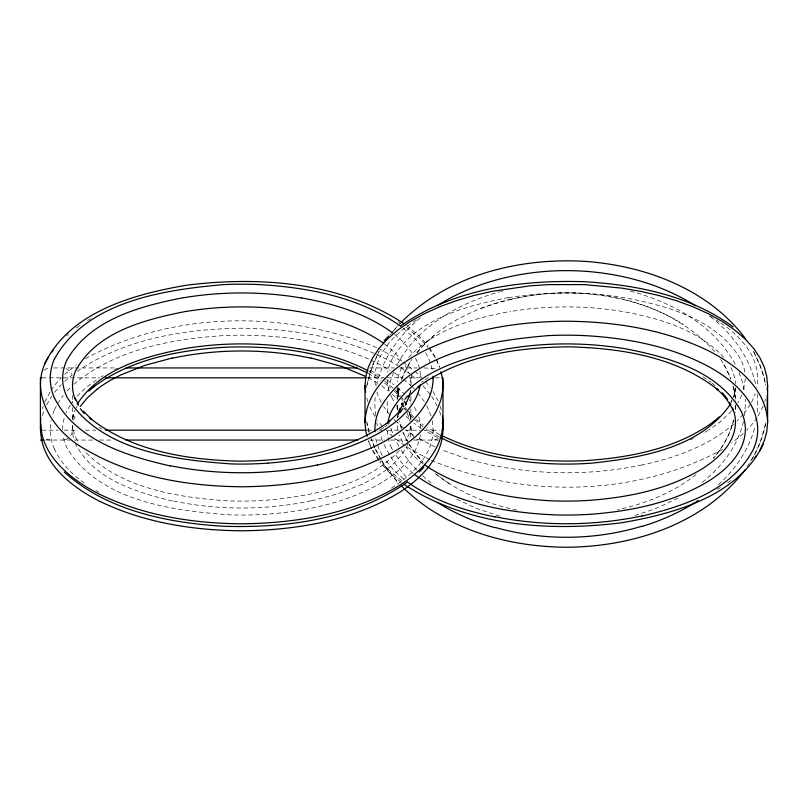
<?xml version="1.0" encoding="UTF-8"?>
<svg xmlns="http://www.w3.org/2000/svg" width="808" height="808" viewBox="0 0 808 808"><rect width="100%" height="100%" fill="white"/><g stroke="black" fill="none" stroke-linecap="round" stroke-linejoin="round"><path stroke-width="0.61" stroke-dasharray="4.04 3.03" d="M735.32 409.181L735.462 405.04M745.37 378.498L743.431 390.931M735.159 408.585L735.411 405.151M397.465 399.415L399.647 385.769M410.121 392.789L410.373 390.355M735.24 387.921L733.785 396.405M72.76 420.079L73.275 415.211L72.589 417.716L74.861 410.464M744.511 415.787L745.37 404A83.113 83.113 0 0 0 745.198 399.071M410.696 426.169L409.161 433.421L406.182 440.511M420.392 434.724C417.059 456.803 398.546 472.539 380.336 483.305C346.157 502.849 306.697 511.09 267.781 514.14A261.236 184.719 0 0 1 231.361 514.928C174.023 510.838 99.98 501.97 66.943 447.965A82.567 58.378 0 0 1 63.115 435.744M735.32 389.153L733.129 397.536M411.565 374.185L410.868 385.295M366.529 387.527L370.347 371.266L379.154 351.268L372.791 364.58L366.882 384.558M765.63 422.867C763.378 436.956 757.591 450.298 750.097 462.368M733.472 419.968C730.503 434.25 722.827 447.188 713.373 458.146C722.766 447.279 730.058 434.441 733.523 420.443M765.489 424.543L759.833 443.42L753.995 455.621M743.431 421.584C737.664 446.955 720.645 468.367 700.233 483.841M42.491 408.747L43.127 406.414M42.491 415.726L43.763 411.07M397.667 416.049L397.213 417.716L398.182 414.605M410.353 391.961L410.807 390.294L409.818 393.395M764.873 401.586L765.509 399.253M401.364 380.235L404.929 371.276L411.262 360.257M393.627 372.357L391.567 377.881A83.295 83.295 0 0 0 388.123 392.234M401.808 378.548L408.727 364.256L412.029 359.328M407.858 443.976C403.424 454.369 395.344 462.731 386.527 469.569M54.52 409.848L56.56 405.646M44.743 401.98L50.288 391.506M46.702 404.768L51.702 396.395M763.257 406.02L757.712 416.494M731.21 402.606L732.048 400.849M741.936 394.971L737.815 402.798M401.808 367.489L400.152 371.003A71.821 50.783 0 0 0 397.304 381.831M751.45 402.344L753.49 398.152A94.799 67.034 0 0 0 755.147 393.87M75.922 408.454L76.972 406.444M731.018 401.556L732.068 399.546M397.364 364.327C417.968 326.048 458.813 303.232 499.475 291.86M70.165 405.202L66.943 411.03A83.295 58.893 0 0 0 66.064 413.019M57.711 403.586L63.175 395.607M750.289 404.414L744.814 412.403M747.036 466.782L753.47 456.732M70.71 435.492L71.811 433.815L72.508 430.179L72.508 425.19M50.995 390.456L54.53 385.224L61.216 377.841M757.005 417.544L753.47 422.776L746.784 430.159M735.24 406.555L736.532 404.677M71.417 403.303L72.75 401.445M390.315 334.562L397.061 326.503M417.019 352.652C440.269 324.079 475.437 307.676 510.656 299.202M393.062 331.421L397.041 326.584M416.928 352.591L426.725 341.976L433.977 335.502M743.209 414.292L737.128 420.867M408.727 357.378C434.674 329.018 474.044 318.13 510.656 311.383M399.273 450.622C365.479 486.093 313.534 495.708 266.781 500.213A250.268 176.962 0 0 1 223.038 500.617C174.245 496.718 119.453 487.658 84.113 450.622M731.664 410.989L719.999 422.069L708.919 429.906M54.53 392.213L61.216 384.82M77.013 396.223L86.305 387.325L99.081 378.094M67.175 390.89L70.852 387.123M397.829 325.614L400.445 323.059M718.464 484.649C734.25 470.317 747.127 452.268 753.49 431.785A94.799 94.799 0 0 0 755.147 425.735M733.987 423.776C708.192 446.218 674.983 457.783 642.067 465.065M73.962 384.194C115.201 349.48 171.266 338.956 223.634 335.613A273.326 193.263 0 0 1 259.752 335.613C297.324 337.562 335.088 344.319 369.68 359.51M66.64 335.724L68.518 334.108M64.761 374.367L76.265 364.984M64.761 381.356L72.276 374.882M743.239 433.633L731.735 443.016M420.443 317.847C401.798 333.078 386.325 353.005 379.134 376.205A94.082 94.082 0 0 0 376.75 385.305M387.971 424.422L389.527 423.129M695.991 474.609C673.276 492.557 645.754 503.596 617.645 509.777M384.709 426.927L387.153 425.048M421.645 382.315L423.301 381.073M383.851 427.533L377.72 431.684M424.998 379.851L430.28 376.316M76.265 327.957L80.335 325.149M77.275 371.266C125.099 338.552 184.81 329.007 241.693 328.21C295.526 328.735 351.056 337.885 397.96 365.65M727.665 482.851L731.735 480.043M44.127 370.286L46.642 368.63L49.066 368.175M67.943 438.259L66.266 439.36L62.63 440.057M438.411 438.259L436.734 439.36L433.098 440.057M391.516 488.022C406.818 478.447 421.372 465.933 428.876 449.147A94.799 67.034 0 0 0 433.098 429.492M416.494 319.958C401.142 329.512 386.658 342.047 379.134 358.843A94.082 66.529 0 0 0 375.72 387.345M704.96 432.31L707.929 430.502M101.05 376.881L103.04 375.69M87.567 320.443L90.779 318.655M85.416 358.671C173.276 310.575 285.759 309.838 377.397 347.884M722.584 449.329C634.724 497.425 522.241 498.162 430.603 460.116M717.221 489.345L720.433 487.557M677.983 498.213L655.005 508.889L633.129 516.1M362.186 484.204L338.289 493.698L311.07 501M114.574 369.529L117.604 368.125M690.396 439.875L693.415 438.471M481.204 308.313C558.449 279.669 658.49 288.698 715.817 352.763M500.586 291.567L502.818 290.971M508.404 297.596C465.408 305.949 414.756 319.231 391.567 360.035A83.295 58.893 0 0 0 387.739 372.246M53.641 367.943L117.029 367.943M369.953 367.943L394.304 367.943M399.606 367.943L417.342 367.943M423.937 367.943L436.734 368.63M42.066 377.821L48.167 377.821M49.227 377.821L99.354 377.821M367.266 377.821L382.83 377.821M387.507 377.821L403.071 377.821M409.161 377.821L420.493 377.821M435.209 377.821L442.168 377.821M42.066 430.179L58.115 430.179M64.034 430.179L78.154 430.179M85.355 430.179L95.869 430.179M367.266 430.179L374.094 430.179M379.265 430.179L381.649 430.179M387.507 430.179L399.273 430.179M405.232 430.179L420.493 430.179M425.271 430.179L439.623 430.179M45.965 440.057L70.175 440.057M74.427 440.057L92.87 440.057M99.566 440.057L113.625 440.057M369.751 440.057L384.406 440.057M390.506 440.057L408.04 440.057M413.615 440.057L438.522 440.057M420.756 440.057L417.12 439.36L415.443 438.259M50.278 440.057L46.642 439.36L44.127 437.714M516.827 510.111C487.517 504.081 458.863 492.466 435.381 473.65M494.91 465.953L469.266 459.722L441.612 449.894M172.306 501C136.269 492.224 93.768 479.386 75.528 443.976M623.715 299.627C644.754 304.778 665.186 312.848 683.518 324.473M630.462 291.143C673.115 302.475 715.969 326.301 736.573 366.953M499.96 516.241L476.185 508.343L454.591 498.162M378.498 348.379L402.031 361.469M429.502 459.621L405.969 446.531M370.781 359.984L390.547 370.357M435.068 446.986L417.473 437.653M368.145 373.336L380.608 380.487M439.875 434.664L427.402 427.523M437.381 437.572L422.332 429.038M370.63 370.428L385.658 379.002M368.812 371.185L381.618 378.881M439.178 436.835L426.392 429.129M368.246 377.831L376.447 382.507M95.829 490.416L98.859 492.143M709.141 315.867L712.151 317.615M716.13 319.978L719.019 321.837M394.395 372.831L401.808 377.962M703.061 376.821L711.202 382.487M386.598 379.619L393.87 384.749M413.605 435.209L406.222 430.048M66.266 368.63L69.609 370.832L71.811 374.185M421.392 428.412L414.13 423.261M449.117 483.517L435.401 473.629M397.96 321.645L401.01 323.745M406.101 327.25L420.493 338.966L428.008 347.278M403.051 362.176L413.918 370.327M401.01 367.761L410.171 374.074M404.949 445.824L394.082 437.673M401.899 480.75L387.507 469.034L379.992 460.722M381.618 385.87L388.547 391.022M99.243 427.351L101.778 429.129M720.938 323.069C739.593 335.572 757.561 354.692 757.722 378.498A94.799 67.034 0 0 1 756.864 387.345M384.598 344.016L395.435 353.227L401.869 360.661M384.598 381.043L394.587 389.456M84.305 483.022C72.013 474.225 60.711 463.156 54.52 449.157M423.049 426.735L414.615 419.756M423.049 463.762L414.615 456.772L406.131 447.329M384.608 383.103L390.506 387.658M416.504 419.584L423.392 424.907M403.525 328.341L416.201 339.885L423.079 348.531M403.525 379.336L410.979 385.658M413.282 473.569L402.313 463.509L394.789 453.793M431.179 482.931L422.332 475.468M406.909 325.634L419.16 335.926L428.21 345.844M401.132 482.386L388.85 472.074L379.76 462.136M403.596 428.018L397.021 422.352M403.596 479.013L393.961 470.387L384.891 459.449M710.858 316.827C732.573 334.068 750.097 357.843 755.834 385.325M712.131 383.245L714.898 385.517M394.708 334.441L403.515 342.218L413.211 354.207M397.213 387.497L403.515 393.213M414.858 371.135L424.675 380.608M412.05 375.69L416.736 379.74M393.142 436.865L383.325 427.392M409.101 419.12L404.465 414.777M392.405 394.334L395.991 397.788M394.294 390.941L399.849 396.718M413.686 417.049L408.141 411.272M393.961 419.382L396.233 421.625M411.777 386.375L414.433 389.082M412.555 417.736L407.394 411.959M416.787 470.094L409.101 461.449L400.778 449.652M723.867 357.368C698.092 329.593 659.873 318.433 623.715 311.676A244.218 172.69 0 0 0 510.686 311.484M395.435 390.244L400.596 396.031M406.222 476.902L396.233 464.984L389.739 455.298M425.503 381.527L430.26 387.315M422.998 385.749L430.967 395.354M382.497 426.473L377.74 420.685M417.797 392.769L424.362 401.556M389.739 414.777L383.568 406.444M409.201 399.596L410.615 401.435M401.263 398.637L402.687 400.556M405.303 407.444L406.727 409.353M401.869 397.688L403.071 399.364M404.929 408.636L406.131 410.302M429.523 347.773L436.118 358.601M378.447 460.207L371.862 449.41M428.846 348.197L435.209 357.621M433.088 391.506L438.148 400.93M431.674 396.395L437.168 405.818M374.912 416.494L369.852 407.07M372.791 450.379L379.154 459.792M413.767 437.168L411.565 433.815L410.868 425.19M720.685 359.348L726.483 368.892L730.816 378.558M408.737 443.744L414.615 452.46L423.049 462.338L416.787 455.237L409.353 444.733M381.083 459.742L375.72 450.086L371.165 438.956M381.719 460.752L387.507 469.791L397.829 482.386L383.083 463.307L375.437 448.965M404.263 408.161L405.273 409.838M389.254 454.45L384.012 444.471M382.325 455.409L379.134 449.157A94.082 66.529 0 0 1 375.72 438.34M414.383 407.121L416.453 411.04M405.232 365.761L407.081 369.246A73.013 51.631 0 0 1 408.565 372.791M393.627 400.879L391.567 396.97M402.768 442.239L400.142 436.997A71.821 50.783 0 0 1 399.394 435.229M406.979 440.663L402.768 431.906M398.788 446.279L394.789 438.36M425.644 352.591L429.735 360.984L432.28 369.66M426.765 405.666L431.209 416.292M723.867 364.236L730.856 379.144M408.191 442.703L403 432.139M754.036 352.379L762.277 371.266L765.742 384.558M381.174 402.354L379.134 398.152A94.082 66.529 0 0 1 376.76 391.718M730.816 367.499L731.695 369.246A73.013 51.631 0 0 1 735.442 383.649M415.464 358.075L416.453 360.045A83.113 58.772 0 0 1 420.685 376.407M391.567 447.965L392.547 449.935M77.194 440.511L75.528 436.997A71.821 50.783 0 0 1 72.68 426.169M436.613 359.611L439.673 367.135M371.377 448.389L368.317 440.865M753.47 351.268L759.833 364.58L764.237 377.932L765.63 385.133M374.912 447.854L371.316 438.966M436.189 359.712L439.623 367.054M368.377 440.946L371.811 448.288M407.07 413.272L407.858 415.019A71.74 50.732 0 0 1 409.989 421.493M382.325 440.643L380.114 434.775M739.007 372.357L741.077 377.902A83.113 83.113 0 0 1 744.491 392.223M401.364 427.765L400.142 424.483A71.821 71.821 0 0 1 399.394 421.978M401.515 428.634L399.394 421.099M391.567 430.119L392.547 432.896M369.115 432.29L366.882 423.442M398.829 395.466L397.203 390.284L397.889 392.789L397.132 385.487M409.171 412.534L410.787 417.706L410.1 415.211L410.615 420.079M369.034 432.29L366.529 420.473M440.259 406.414L441.208 409.909M439.623 411.07L441.208 416.898M366.792 398.091L367.741 401.586M732.987 385.78L735.068 398.263M432.28 420.655L433.098 429.492M757.157 393.991L757.722 404A94.799 94.799 0 0 1 757.237 413.393M397.556 409.737L397.132 404L397.132 410.171M735.492 387.951L735.492 400.293M735.492 405.232L735.492 412.636M410.868 396.516L410.868 404M410.868 408.939L410.868 420.2M397.132 387.961L397.132 399.061M72.508 395.364L72.508 402.768M72.508 407.707L72.508 420.2M642.006 464.923A263.428 186.274 0 0 1 494.991 465.751M398.788 396.405A71.821 50.783 0 0 1 397.294 389.143M391.577 396.96A82.567 58.378 0 0 1 390.678 394.971M389.193 390.931A82.567 58.378 0 0 1 387.284 380.588A79.224 56.025 0 0 1 387.244 378.498M508.434 297.687A254.066 179.649 0 0 1 626.018 297.98C668.61 306.181 718.049 319.948 741.077 360.045A83.113 58.772 0 0 1 744.865 372.246M397.849 429.816A71.821 50.783 0 0 1 397.112 422.513M391.577 447.955A82.567 58.378 0 0 1 387.284 431.583M54.479 449.157A94.082 66.529 0 0 1 51.096 420.655M52.813 414.11A94.082 66.529 0 0 1 54.459 409.828M72.68 418.857A71.821 50.783 0 0 1 74.174 411.595M409.171 411.605A73.013 51.631 0 0 1 410.676 418.847M418.817 417.069A83.113 58.772 0 0 1 420.746 429.492M62.63 429.492A79.224 56.025 0 0 1 62.852 425.321A83.295 58.893 0 0 1 64.579 417.069M410.1 378.184A73.013 51.631 0 0 1 410.878 385.487M410.747 426.281A71.74 50.732 0 0 1 409.595 439.087M386.577 469.599A135.986 96.162 0 0 1 362.136 484.144M310.989 500.809A240.865 170.316 0 0 1 172.387 500.809M73.387 437.502A71.73 50.722 0 0 1 72.629 426.281M73.781 419.908A71.73 50.722 0 0 1 75.477 415.009M377.437 425.755A94.082 94.082 0 0 1 376.76 422.695M375.589 415.474A94.082 94.082 0 0 1 375.346 394.607M398.273 416.888A71.821 71.821 0 0 1 397.98 415.181M397.294 409.171A71.821 71.821 0 0 1 397.112 404M397.304 398.829A71.821 71.821 0 0 1 399.404 386.022M510.686 299.334A244.218 244.218 0 0 1 623.685 299.728M733.401 386.881A73.013 73.013 0 0 1 735.442 401.404M391.577 430.109A82.567 82.567 0 0 1 390.971 428.24M387.739 412.837A82.567 82.567 0 0 1 387.284 406.949A79.224 79.224 0 0 1 387.305 401.051"/><path stroke-width="1.21" d="M767.226 409.848L767.226 398.152M40.804 417.958C37.966 453.773 70.538 479.619 99.354 494.132C143.45 515.605 192.991 523.463 241.693 523.806C295.526 523.271 351.056 514.13 397.96 486.355C422.109 471.589 446.582 446.319 442.37 415.686M40.804 424.947C37.966 460.762 70.538 486.608 99.354 501.122C143.45 522.584 192.991 530.442 241.693 530.785C295.526 530.25 351.056 521.11 397.96 493.345C422.109 478.578 446.582 453.298 442.37 422.675M367.105 436.28L365.832 431.613L365.024 422.513L365.024 385.487L365.832 376.387L368.377 367.054L372.791 357.621L379.154 348.197L387.507 338.966L397.829 330.058L410.04 321.645L423.978 313.868L439.441 306.848L456.166 300.707L473.862 295.506L492.213 291.304L529.684 285.891L548.228 284.608L584.396 284.608L621.695 288.103L640.401 291.304L658.762 295.506L676.458 300.707L693.183 306.848L708.646 313.868L722.584 321.645L734.785 330.058L745.117 338.966L753.47 348.197L759.833 357.621L764.237 367.054L766.782 376.387L767.6 385.487L767.6 422.513L766.782 431.613L764.237 440.946L759.833 450.379M365.024 422.513C365.953 388.517 396.173 365.034 423.978 350.884C468.074 329.422 517.605 321.564 566.307 321.22C615.009 321.564 664.55 329.422 708.646 350.884C736.452 365.034 766.671 388.517 767.6 422.513M767.196 390.042L767.6 385.487M420.221 384.76C416.433 406.353 398.263 421.685 380.336 432.31C346.157 451.854 306.697 460.095 267.781 463.146M398.182 414.605L403.172 403.434M408.505 397.536L409.818 393.395M409.161 396.405L405.182 405.212M54.52 358.843C86.719 301.031 163.974 289.84 223.634 284.618A273.326 193.263 0 0 1 259.752 284.618C308.909 287.486 359.974 297.445 400.889 326.321M48.167 357.621C26.704 392.203 54.015 432.583 85.416 449.329C132.32 477.104 187.85 486.244 241.693 486.78C295.526 486.244 351.056 477.104 397.96 449.329C424.099 433.866 450.42 404.263 440.895 371.72M44.773 363.671C70.245 311.504 133.663 294.284 186.436 285.234C259.994 276.023 340.532 282.002 403.96 323.644M763.237 444.319C737.755 496.486 674.357 513.716 621.564 522.766C548.026 531.967 467.489 526.008 404.081 484.376M401.808 404.515L402.768 402.778M730.301 404.343C700.082 448.329 640.724 457.873 591.405 463.186A250.268 176.962 0 0 1 547.652 463.59C510.707 461.388 473.316 454.349 440.138 437.35M78.144 402.778C101.737 367.64 146.753 355.995 186.042 348.41A244.218 172.69 0 0 1 299.071 348.783M51.702 352.389L53.116 350.298M754.884 457.702L756.298 455.611M403.03 408.616L399.92 412.777M80.204 406.495L87.395 397.788L96.859 389.426M404.929 399.364L407.394 396.041M745.117 469.791C703.728 524.23 632.563 546.875 566.307 547.248C506.717 546.824 444.198 528.897 401.324 485.79M408.131 396.728L419.514 385.82M399.869 411.272L388.496 422.18M384.083 340.784L388.85 335.926M419.15 472.074L423.897 467.226M401.324 322.21C448.713 274.882 519.029 257.621 584.396 261.327C644.683 265.519 707.687 288.618 745.117 338.209M88.83 391.112L94.9 385.82M713.111 422.18L719.181 416.888M93.243 387.153C130.926 358.944 179.275 350.066 225.25 347.198C273.468 345.511 323.301 351.359 367.044 372.791M417.867 387.153C460.54 355.631 515.756 347.591 567.529 346.814C619.837 347.995 676.003 356.429 718.07 389.931L716.363 388.537C723.342 394.647 729.301 401.99 733.149 410.464M390.143 420.837C347.46 452.359 292.254 460.419 240.471 461.186C188.163 460.015 131.997 451.561 89.92 418.069L91.627 419.453L83.527 411.272M714.767 420.837C677.084 449.036 628.735 457.934 582.75 460.802C534.543 462.479 484.709 456.641 440.966 435.209M406.899 482.376C353.854 519.403 286.426 528.26 223.159 526.26C167.145 522.726 107.161 510.777 64.226 472.074M401.121 325.614C454.167 288.608 521.584 279.73 584.84 281.729C636.623 284.86 690.618 295.536 733.129 326.937M696.355 501.687L698.243 500.445M695.405 502.313C678.892 512.827 660.793 520.746 642.067 526.412M437.219 305.707C470.377 284.699 509.293 273.922 548.248 271.225A273.326 273.326 0 0 1 584.376 271.225C623.332 273.942 662.247 284.689 695.405 305.697M172.306 357.995L145.087 365.297L121.2 374.791A135.966 96.142 0 0 0 96.808 389.395M317.443 465.065C359.52 455.177 407.808 439.098 428.876 398.152A94.799 67.034 0 0 0 433.098 378.498M642.067 516.059C684.134 506.172 732.422 490.092 753.49 449.147A94.799 67.034 0 0 0 757.722 429.492C757.197 400.657 732.472 379.75 709.141 366.862C670.963 346.238 627.351 337.926 584.376 335.613A273.326 193.263 0 0 0 548.248 335.613C488.598 340.835 411.343 352.036 379.134 409.848A94.082 66.529 0 0 0 374.932 431.714M183.79 297.596C140.794 305.949 90.132 319.231 66.943 360.035A83.295 58.893 0 0 0 62.842 374.326A79.224 56.025 0 0 0 62.681 380.588A82.567 58.378 0 0 0 66.963 396.96C99.96 450.985 174.043 459.843 231.361 463.933A261.236 184.719 0 0 0 267.781 463.146M186.042 311.383C145.47 319.443 96.475 331.522 75.528 371.003A71.821 50.783 0 0 0 75.467 399.98M508.404 348.591C465.408 356.944 414.756 370.236 391.567 411.03A83.295 58.893 0 0 0 387.739 423.24M125.967 367.943L357.116 367.943M41.218 377.821L40.4 377.821L40.4 430.179L41.218 430.179M105.303 377.821L366.175 377.821M442.168 377.821L442.976 377.821L442.976 430.179L442.168 430.179M105.303 430.179L366.175 430.179M40.4 440.057L43.763 440.057M125.967 440.057L357.813 440.057M301.424 297.91C333.724 303.656 366.236 313.474 392.971 333.108M299.091 348.702C322.836 352.864 346.41 359.449 367.842 370.68M494.91 516.948C463.954 510.575 432.926 500.445 407.121 481.709M170.296 465.953C127.23 456.166 76.205 440.522 54.52 398.152M311.07 357.995L341.824 366.499L365.408 376.366M494.91 527.685C474.629 521.938 455.015 513.625 437.199 502.293M424.705 464.964C460.611 489.446 505.01 497.799 547.652 500.617A250.268 176.962 0 0 0 591.405 500.202C629.836 497.132 669.054 489.012 702.334 468.701C718.514 458.479 735.129 443.026 735.492 422.513A73.013 51.631 0 0 0 732.492 408.04M383.598 343.299C358.651 325.806 328.795 316.968 299.091 311.676A244.218 172.69 0 0 0 186.072 311.484M415.019 474.912C455.581 504.01 507.111 512.848 555.985 514.928A261.236 184.719 0 0 0 592.405 514.14C632.795 510.929 673.973 502.263 708.919 480.901C726.917 469.589 745.026 452.207 745.37 429.492A83.113 58.772 0 0 0 741.087 411.04C718.049 370.902 668.61 357.277 626.048 348.904A254.066 179.649 0 0 0 508.434 348.682M722.342 392.739L727.685 399.364M84.113 413.595L80.315 408.636M404.192 401.061L406.202 404.515M403.808 406.939L401.808 403.485M729.856 402.788L730.816 404.515M77.194 403.485L78.154 405.222M74.861 397.536L78.558 404.566M767.196 395.455L767.398 397.617M365.024 385.487L365.63 392.314M433.007 376.286L433.098 378.498M642.006 515.918A263.428 186.274 0 0 1 494.991 516.746M398.799 411.595A71.821 50.783 0 0 1 400.101 408.02M54.479 398.162A94.082 66.529 0 0 1 54.459 358.833M317.382 464.923A263.428 186.274 0 0 1 170.377 465.751M183.82 297.687A254.066 179.649 0 0 1 301.394 297.98M172.387 358.186A240.865 170.316 0 0 1 310.989 358.186M642.006 526.21A263.428 263.428 0 0 1 494.991 527.392"/></g></svg>
